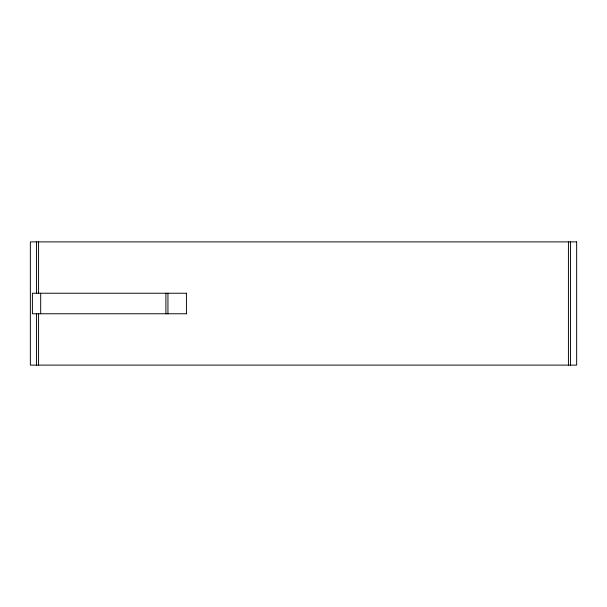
<?xml version="1.0" encoding="UTF-8"?>
<svg xmlns="http://www.w3.org/2000/svg" width="607" height="607" viewBox="0 0 607 607"><rect width="100%" height="100%" fill="white"/><g stroke="black" fill="none" stroke-linecap="round" stroke-linejoin="round"><path stroke-width="0.91" d="M40.684 313.766L40.692 293.234M186.622 293.234L32.406 293.234L32.406 313.766L186.622 313.766M570.489 241.89L570.489 365.111M568.433 241.89L568.433 365.111M186.432 293.234L186.432 313.766M167.949 293.234L167.949 313.766M165.901 293.234L165.901 313.766M38.567 241.89L38.567 293.234M38.567 313.766L38.567 365.111M36.511 241.89L36.511 293.234M36.511 313.766L36.511 365.111M576.65 241.89L30.35 241.89L30.35 365.111L576.65 365.111L576.65 241.89"/></g></svg>
